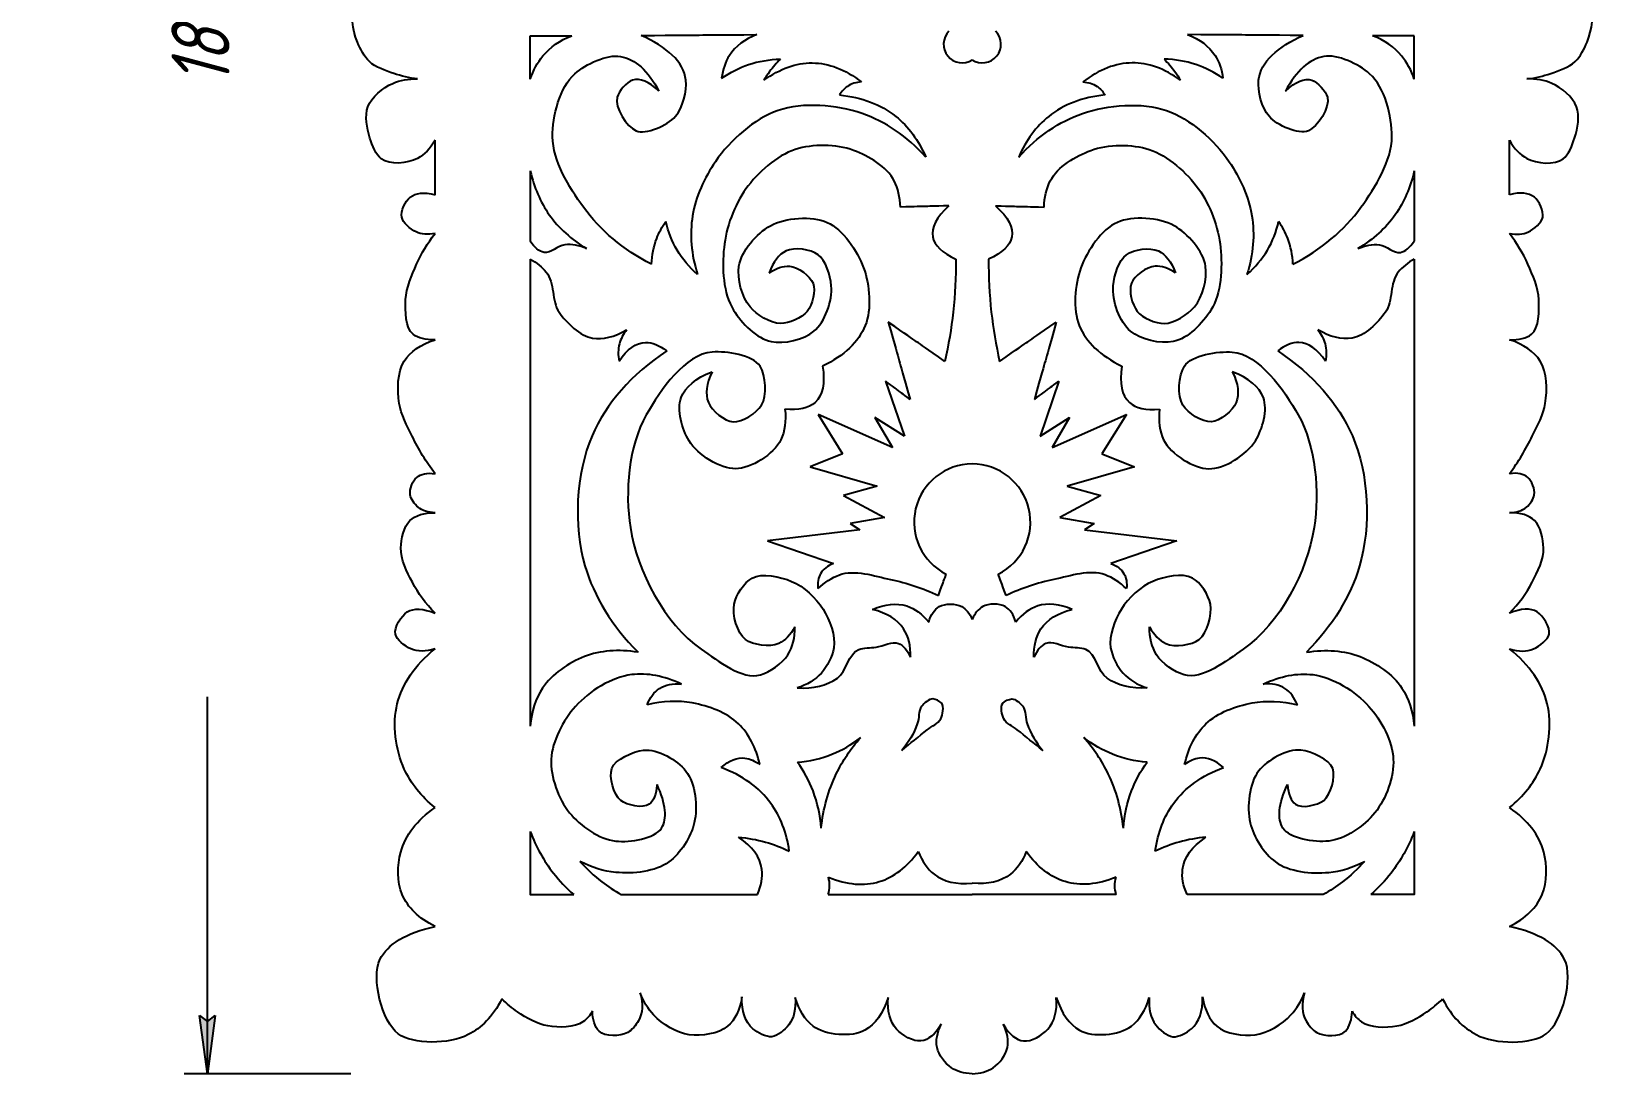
# Model space of a CAD drawing. Header units: millimetres. Extents: x -69 to 344, y -299 to 145.
# Drawn here: x -68.8 to 65.6, y -74.9 to 14.8 of the extents above; entities that cross this region are included whole.
import ezdxf

# ---------------------------------------------------------------- set-up
doc = ezdxf.new("R2010")
doc.units = ezdxf.units.MM
doc.linetypes.add('K5LT32768', pattern=[0])
doc.linetypes.add('K5LT_THIN', pattern=[0])
doc.styles.add('KDIMTEXTSTYLE', font='GOST_AU.SHX', dxfattribs={"width": 0.96, "oblique": 15, "height": 5})
doc.dimstyles.new('KDIMSTYLE (1.00)', dxfattribs={"dimtxt": 5, "dimasz": 1, "dimexe": 2, "dimexo": 0, "dimgap": 1, "dimtad": 1, "dimtxsty": 'KDIMTEXTSTYLE', "dimsah": 1, "dimcen": 0, "dimdle": 1, "dimadec": 0, "dimazin": 0, "dimtfac": 0.667, "dimtmove": 0, "dimatfit": 3, "dimfxl": 1, "dimtvp": 1, "dimtolj": 1, "dimtzin": 0, "dimarcsym": 0})

# ---------------------------------------------------------------- blocks, each defined once
blk = doc.blocks.new('KDIMARROW_01')
blk.add_hatch(color=0).paths.add_polyline_path([(0, 0), (-5, 0.66), (-4.5, 0), (-5, -0.66)])
at = {"color": 0, "linetype": 'K5LT_THIN'}
for p, q in [((-4.5, 0), (-5, 0.66)), ((-5, 0.66), (0, 0)), ((0, 0), (-5, -0.66)), ((-5, -0.66), (-4.5, 0)), ((0, 0), (-1, 0))]:
    blk.add_line(p, q, dxfattribs=at)

msp = doc.modelspace()

# ---------------------------------------------------------------- linework, layer by layer
at = {"color": 30, "linetype": 'K5LT32768', "true_color": 0xff8000}
for p, q in [((-25.848, 14.389), (-22.279, 14.389)), ((-25.848, 10.65), (-25.848, 14.389)), ((50.152, 14.389), (46.583, 14.389)), ((50.152, 10.65), (50.152, 14.389)), ((4.694, -15.304), (6.317, -20.033)), ((19.609, -15.304), (17.987, -20.033)), ((5.288, -21.024), (-1.106, -18.176)), ((-1.106, -18.176), (0.999, -21.577)), ((6.317, -20.033), (3.781, -18.431)), ((3.781, -18.431), (5.288, -21.024)), ((17.987, -20.033), (20.523, -18.431)), ((19.015, -21.024), (25.409, -18.176)), ((20.523, -18.431), (19.015, -21.024)), ((25.409, -18.176), (23.305, -21.577)), ((0.999, -21.577), (-1.791, -22.681)), ((-1.791, -22.681), (3.977, -24.333)), ((26.094, -22.681), (20.326, -24.333)), ((23.305, -21.577), (26.094, -22.681)), ((3.977, -24.333), (1.092, -25.154)), ((1.092, -25.154), (4.616, -27.046)), ((23.211, -25.154), (19.687, -27.046)), ((20.326, -24.333), (23.211, -25.154)), ((2.491, -28.108), (-5.453, -29.049)), ((4.616, -27.046), (1.66, -27.553)), ((1.66, -27.553), (2.491, -28.108)), ((19.687, -27.046), (22.644, -27.553)), ((22.644, -27.553), (21.812, -28.108)), ((21.812, -28.108), (29.757, -29.049)), ((-5.453, -29.049), (0.221, -30.998)), ((29.757, -29.049), (24.082, -30.998))]:
    msp.add_line(p, q, dxfattribs=at)
for points in [[(-25.848, 2.766), (-25.848, -3.287)], [(50.152, 2.766), (50.152, -3.287)], [(-25.848, -4.811), (-25.848, -44.988)], [(50.152, -4.811), (50.152, -44.988)], [(-25.848, -54.057), (-25.848, -59.465), (-22.118, -59.465)], [(50.152, -54.057), (50.152, -59.465), (46.421, -59.465)], [(-18.03, -59.465), (-6.321, -59.465)], [(-0.235, -59.465), (12.152, -59.465)], [(24.538, -59.465), (12.152, -59.465)], [(42.333, -59.465), (30.625, -59.465)]]:
    msp.add_lwpolyline(points, dxfattribs=at)
for centre, radius, start, end in [((11.274, 13.657), 1.588, 135, 303.5549), ((13.029, 13.657), 1.588, 236.4451, 45), ((12.152, -27.438), 5, 90, 243.44845), ((12.152, -27.438), 5, 296.55155, 90)]:
    msp.add_arc(centre, radius, start, end, dxfattribs=at)
for points, knots in [([(-35.542, 10.678), (-36.251, 10.762), (-36.935, 10.919), (-37.593, 11.148), (-38.322, 11.401), (-39.147, 11.657), (-39.687, 12.173), (-40.14, 12.606), (-40.468, 13.252), (-40.712, 13.84), (-41.176, 14.955), (-41.29, 16.186), (-41.054, 17.535)], [0, 0, 0, 0, 1, 1, 1, 2, 2, 2, 3, 3, 3, 4, 4, 4, 4]), ([(59.845, 10.678), (60.554, 10.762), (61.238, 10.919), (61.896, 11.148), (62.626, 11.401), (63.45, 11.657), (63.99, 12.173), (64.443, 12.606), (64.771, 13.252), (65.016, 13.84), (65.479, 14.955), (65.593, 16.186), (65.358, 17.535)], [0, 0, 0, 0, 1, 1, 1, 2, 2, 2, 3, 3, 3, 4, 4, 4, 4]), ([(-25.848, 10.65), (-25.601, 11.423), (-25.241, 12.094), (-24.767, 12.662), (-24.138, 13.417), (-23.309, 13.993), (-22.279, 14.389)], [0, 0, 0, 0, 1, 1, 1, 2, 2, 2, 2]), ([(-14.788, 9.635), (-15.658, 10.46), (-16.413, 10.775), (-17.054, 10.58), (-17.572, 10.422), (-18.228, 9.627), (-18.383, 9.103), (-18.64, 8.231), (-17.536, 6.544), (-16.758, 6.223), (-15.909, 5.873), (-14.075, 6.657), (-13.366, 7.462), (-12.729, 8.185), (-12.376, 9.643), (-12.476, 10.58), (-12.643, 12.148), (-14.14, 13.456), (-16.315, 14.42)], [0, 0, 0, 0, 1, 1, 1, 2, 2, 2, 3, 3, 3, 4, 4, 4, 5, 5, 5, 6, 6, 6, 6]), ([(-6.362, 14.49), (-7.423, 14.091), (-8.211, 13.493), (-8.725, 12.697), (-9.084, 12.141), (-9.31, 11.488), (-9.402, 10.739)], [0, 0, 0, 0, 1, 1, 1, 2, 2, 2, 2]), ([(30.665, 14.49), (31.727, 14.091), (32.514, 13.493), (33.028, 12.697), (33.388, 12.141), (33.613, 11.488), (33.705, 10.739)], [0, 0, 0, 0, 1, 1, 1, 2, 2, 2, 2]), ([(39.092, 9.635), (39.962, 10.46), (40.717, 10.775), (41.357, 10.58), (41.876, 10.422), (42.532, 9.627), (42.686, 9.103), (42.944, 8.231), (41.839, 6.544), (41.062, 6.223), (40.213, 5.873), (38.379, 6.657), (37.67, 7.462), (37.033, 8.185), (36.679, 9.643), (36.779, 10.58), (36.946, 12.148), (38.443, 13.456), (40.619, 14.42)], [0, 0, 0, 0, 1, 1, 1, 2, 2, 2, 3, 3, 3, 4, 4, 4, 5, 5, 5, 6, 6, 6, 6]), ([(50.152, 10.65), (49.905, 11.423), (49.545, 12.094), (49.071, 12.662), (48.441, 13.417), (47.612, 13.993), (46.583, 14.389)], [0, 0, 0, 0, 1, 1, 1, 2, 2, 2, 2]), ([(-15.426, -5.251), (-17.873, -3.994), (-19.822, -2.364), (-21.274, -0.36), (-22.535, 1.379), (-23.914, 3.648), (-23.933, 5.701), (-23.949, 7.484), (-23.324, 9.968), (-22.019, 11.123), (-21.064, 11.969), (-19.264, 12.814), (-18.085, 12.612), (-16.839, 12.398), (-15.74, 11.406), (-14.788, 9.635)], [0, 0, 0, 0, 1, 1, 1, 2, 2, 2, 3, 3, 3, 4, 4, 4, 5, 5, 5, 5]), ([(-9.402, 10.739), (-8.669, 11.25), (-7.898, 11.642), (-7.087, 11.914), (-6.218, 12.205), (-5.304, 12.36), (-4.345, 12.377)], [0, 0, 0, 0, 1, 1, 1, 2, 2, 2, 2]), ([(-4.345, 12.377), (-4.682, 12.043), (-4.991, 11.687), (-5.271, 11.308), (-5.449, 11.068), (-5.615, 10.819), (-5.769, 10.561)], [0, 0, 0, 0, 1, 1, 1, 2, 2, 2, 2]), ([(33.705, 10.739), (32.973, 11.25), (32.201, 11.642), (31.39, 11.914), (30.522, 12.205), (29.608, 12.36), (28.648, 12.377)], [0, 0, 0, 0, 1, 1, 1, 2, 2, 2, 2]), ([(28.648, 12.377), (28.986, 12.043), (29.295, 11.687), (29.574, 11.308), (29.752, 11.068), (29.918, 10.819), (30.073, 10.561)], [0, 0, 0, 0, 1, 1, 1, 2, 2, 2, 2]), ([(39.73, -5.251), (42.176, -3.994), (44.126, -2.364), (45.578, -0.36), (46.839, 1.379), (48.217, 3.648), (48.236, 5.701), (48.253, 7.484), (47.627, 9.968), (46.322, 11.123), (45.368, 11.969), (43.568, 12.814), (42.388, 12.612), (41.142, 12.398), (40.044, 11.406), (39.092, 9.635)], [0, 0, 0, 0, 1, 1, 1, 2, 2, 2, 3, 3, 3, 4, 4, 4, 5, 5, 5, 5]), ([(-5.769, 10.561), (-4.374, 11.568), (-2.986, 12.066), (-1.603, 12.056), (-0.184, 12.046), (1.229, 11.5), (2.635, 10.418)], [0, 0, 0, 0, 1, 1, 1, 2, 2, 2, 2]), ([(30.073, 10.561), (28.678, 11.568), (27.289, 12.066), (25.906, 12.056), (24.487, 12.046), (23.075, 11.5), (21.669, 10.418)], [0, 0, 0, 0, 1, 1, 1, 2, 2, 2, 2]), ([(-34.044, 5.422), (-34.45, 4.682), (-34.949, 4.155), (-35.542, 3.841), (-36.39, 3.39), (-37.948, 3.253), (-38.661, 3.798), (-39.129, 4.156), (-39.439, 4.959), (-39.644, 5.593), (-39.914, 6.428), (-40.099, 7.522), (-39.815, 8.285), (-39.506, 9.114), (-38.534, 9.909), (-37.678, 10.293), (-37.045, 10.578), (-36.333, 10.706), (-35.542, 10.678)], [0, 0, 0, 0, 1, 1, 1, 2, 2, 2, 3, 3, 3, 4, 4, 4, 5, 5, 5, 6, 6, 6, 6]), ([(2.635, 10.418), (2.163, 10.395), (1.758, 10.269), (1.418, 10.038), (1.149, 9.856), (0.922, 9.609), (0.735, 9.297)], [0, 0, 0, 0, 1, 1, 1, 2, 2, 2, 2]), ([(21.669, 10.418), (22.14, 10.395), (22.546, 10.269), (22.886, 10.038), (23.154, 9.856), (23.382, 9.609), (23.568, 9.297)], [0, 0, 0, 0, 1, 1, 1, 2, 2, 2, 2]), ([(58.348, 5.422), (58.754, 4.682), (59.253, 4.155), (59.845, 3.841), (60.694, 3.39), (62.251, 3.253), (62.965, 3.798), (63.433, 4.156), (63.742, 4.959), (63.947, 5.593), (64.218, 6.428), (64.403, 7.522), (64.118, 8.285), (63.809, 9.114), (62.837, 9.909), (61.982, 10.293), (61.348, 10.578), (60.636, 10.706), (59.845, 10.678)], [0, 0, 0, 0, 1, 1, 1, 2, 2, 2, 3, 3, 3, 4, 4, 4, 5, 5, 5, 6, 6, 6, 6]), ([(8.154, 3.955), (6.512, 5.767), (4.684, 7.018), (2.673, 7.707), (0.484, 8.457), (-2.418, 8.698), (-4.549, 7.964), (-6.6, 7.256), (-8.656, 5.416), (-9.933, 3.562), (-10.862, 2.214), (-11.642, 0.52), (-11.899, -1.096), (-12.156, -2.713), (-12.013, -4.394), (-11.472, -6.138)], [0, 0, 0, 0, 1, 1, 1, 2, 2, 2, 3, 3, 3, 4, 4, 4, 5, 5, 5, 5]), ([(0.735, 9.297), (2.668, 9.104), (4.28, 8.491), (5.572, 7.457), (6.659, 6.587), (7.52, 5.42), (8.154, 3.955)], [0, 0, 0, 0, 1, 1, 1, 2, 2, 2, 2]), ([(23.568, 9.297), (21.636, 9.104), (20.024, 8.491), (18.731, 7.457), (17.645, 6.587), (16.784, 5.42), (16.149, 3.955)], [0, 0, 0, 0, 1, 1, 1, 2, 2, 2, 2]), ([(16.149, 3.955), (17.792, 5.767), (19.619, 7.018), (21.631, 7.707), (23.82, 8.457), (26.722, 8.698), (28.853, 7.964), (30.903, 7.256), (32.959, 5.416), (34.237, 3.562), (35.165, 2.214), (35.946, 0.52), (36.202, -1.096), (36.459, -2.713), (36.317, -4.394), (35.775, -6.138)], [0, 0, 0, 0, 1, 1, 1, 2, 2, 2, 3, 3, 3, 4, 4, 4, 5, 5, 5, 5]), ([(5.976, -0.342), (5.948, 0.504), (5.77, 1.252), (5.442, 1.901), (4.819, 3.133), (3.252, 4.057), (1.952, 4.536), (0.459, 5.087), (-1.571, 5.097), (-3.069, 4.608), (-4.686, 4.079), (-6.285, 2.636), (-7.306, 1.225), (-8.323, -0.18), (-9.013, -2.1), (-9.194, -3.832), (-9.376, -5.577), (-9.277, -7.771), (-8.375, -9.209), (-7.674, -10.325), (-6.366, -11.665), (-5.134, -11.915), (-4.033, -12.139), (-2.322, -11.738), (-1.466, -11.025), (-0.515, -10.233), (0.149, -8.402), (0.029, -7.108), (-0.054, -6.212), (-0.432, -4.929), (-1.11, -4.437), (-1.755, -3.97), (-3.127, -3.776), (-3.852, -4.117), (-4.48, -4.411), (-4.966, -5.04), (-5.312, -6.004)], [0, 0, 0, 0, 1, 1, 1, 2, 2, 2, 3, 3, 3, 4, 4, 4, 5, 5, 5, 6, 6, 6, 7, 7, 7, 8, 8, 8, 9, 9, 9, 10, 10, 10, 11, 11, 11, 12, 12, 12, 12]), ([(18.328, -0.342), (18.355, 0.504), (18.533, 1.252), (18.862, 1.901), (19.484, 3.133), (21.051, 4.057), (22.351, 4.536), (23.844, 5.087), (25.874, 5.097), (27.372, 4.608), (28.99, 4.079), (30.589, 2.636), (31.61, 1.225), (32.627, -0.18), (33.316, -2.1), (33.497, -3.832), (33.679, -5.577), (33.581, -7.771), (32.678, -9.209), (31.977, -10.325), (30.67, -11.665), (29.438, -11.915), (28.336, -12.139), (26.626, -11.738), (25.77, -11.025), (24.819, -10.233), (24.154, -8.402), (24.274, -7.108), (24.357, -6.212), (24.736, -4.929), (25.414, -4.437), (26.058, -3.97), (27.43, -3.776), (28.156, -4.117), (28.783, -4.411), (29.27, -5.04), (29.616, -6.004)], [0, 0, 0, 0, 1, 1, 1, 2, 2, 2, 3, 3, 3, 4, 4, 4, 5, 5, 5, 6, 6, 6, 7, 7, 7, 8, 8, 8, 9, 9, 9, 10, 10, 10, 11, 11, 11, 12, 12, 12, 12]), ([(-25.848, 2.766), (-25.532, 1.347), (-24.988, 0.09), (-24.215, -1.002), (-23.4, -2.153), (-22.332, -3.123), (-21.01, -3.91)], [0, 0, 0, 0, 1, 1, 1, 2, 2, 2, 2]), ([(50.152, 2.766), (49.836, 1.347), (49.291, 0.09), (48.518, -1.002), (47.704, -2.153), (46.635, -3.123), (45.313, -3.91)], [0, 0, 0, 0, 1, 1, 1, 2, 2, 2, 2]), ([(-34.044, -2.612), (-34.665, -2.735), (-35.206, -2.693), (-35.67, -2.484), (-36.177, -2.255), (-36.812, -1.688), (-36.909, -1.202), (-37.01, -0.696), (-36.598, 0.173), (-36.183, 0.508), (-35.702, 0.894), (-34.989, 0.965), (-34.044, 0.721)], [0, 0, 0, 0, 1, 1, 1, 2, 2, 2, 3, 3, 3, 4, 4, 4, 4]), ([(58.348, -2.612), (58.968, -2.735), (59.51, -2.693), (59.973, -2.484), (60.48, -2.255), (61.116, -1.688), (61.213, -1.202), (61.314, -0.696), (60.902, 0.173), (60.486, 0.508), (60.005, 0.894), (59.293, 0.965), (58.348, 0.721)], [0, 0, 0, 0, 1, 1, 1, 2, 2, 2, 3, 3, 3, 4, 4, 4, 4]), ([(-5.312, -6.004), (-4.695, -5.582), (-4.113, -5.393), (-3.567, -5.434), (-2.824, -5.491), (-1.79, -6.242), (-1.538, -6.894), (-1.289, -7.539), (-1.58, -8.741), (-2.036, -9.316), (-2.503, -9.905), (-3.593, -10.35), (-4.351, -10.348), (-5.237, -10.347), (-6.356, -9.614), (-6.95, -8.924), (-7.676, -8.082), (-8.069, -6.503), (-7.912, -5.434), (-7.72, -4.13), (-6.377, -2.596), (-5.205, -1.945), (-3.909, -1.223), (-1.653, -1.08), (-0.327, -1.66), (1.034, -2.255), (2.264, -4.087), (2.807, -5.577), (3.343, -7.047), (3.516, -9.13), (2.949, -10.526), (2.369, -11.954), (1.147, -13.118), (-0.719, -14.016)], [0, 0, 0, 0, 1, 1, 1, 2, 2, 2, 3, 3, 3, 4, 4, 4, 5, 5, 5, 6, 6, 6, 7, 7, 7, 8, 8, 8, 9, 9, 9, 10, 10, 10, 11, 11, 11, 11]), ([(10.142, -0.235), (9.062, -1.226), (8.599, -2.117), (8.754, -2.906), (8.896, -3.632), (9.56, -4.273), (10.748, -4.829)], [0, 0, 0, 0, 1, 1, 1, 2, 2, 2, 2]), ([(14.161, -0.235), (15.241, -1.226), (15.704, -2.117), (15.55, -2.906), (15.408, -3.632), (14.743, -4.273), (13.556, -4.829)], [0, 0, 0, 0, 1, 1, 1, 2, 2, 2, 2]), ([(29.616, -6.004), (28.998, -5.582), (28.417, -5.393), (27.871, -5.434), (27.128, -5.491), (26.093, -6.242), (25.841, -6.894), (25.592, -7.539), (25.884, -8.741), (26.34, -9.316), (26.807, -9.905), (27.897, -10.35), (28.654, -10.348), (29.54, -10.347), (30.659, -9.614), (31.254, -8.924), (31.98, -8.082), (32.372, -6.503), (32.215, -5.434), (32.024, -4.13), (30.68, -2.596), (29.509, -1.945), (28.213, -1.223), (25.956, -1.08), (24.63, -1.66), (23.269, -2.255), (22.04, -4.087), (21.497, -5.577), (20.961, -7.047), (20.787, -9.13), (21.354, -10.526), (21.934, -11.954), (23.157, -13.118), (25.022, -14.016)], [0, 0, 0, 0, 1, 1, 1, 2, 2, 2, 3, 3, 3, 4, 4, 4, 5, 5, 5, 6, 6, 6, 7, 7, 7, 8, 8, 8, 9, 9, 9, 10, 10, 10, 11, 11, 11, 11]), ([(-34.044, -11.754), (-34.862, -11.783), (-35.49, -11.627), (-35.926, -11.286), (-36.615, -10.749), (-36.606, -9.281), (-36.567, -8.295), (-36.527, -7.272), (-36.057, -6.221), (-35.627, -5.261), (-35.209, -4.329), (-34.682, -3.446), (-34.044, -2.612)], [0, 0, 0, 0, 1, 1, 1, 2, 2, 2, 3, 3, 3, 4, 4, 4, 4]), ([(-15.426, -5.251), (-15.395, -4.471), (-15.244, -3.734), (-14.976, -3.04), (-14.778, -2.53), (-14.517, -2.043), (-14.192, -1.58)], [0, 0, 0, 0, 1, 1, 1, 2, 2, 2, 2]), ([(-11.472, -6.138), (-12.187, -5.514), (-12.774, -4.814), (-13.231, -4.037), (-13.671, -3.289), (-13.991, -2.47), (-14.192, -1.58)], [0, 0, 0, 0, 1, 1, 1, 2, 2, 2, 2]), ([(35.775, -6.138), (36.491, -5.514), (37.077, -4.814), (37.534, -4.037), (37.974, -3.289), (38.295, -2.47), (38.496, -1.58)], [0, 0, 0, 0, 1, 1, 1, 2, 2, 2, 2]), ([(39.73, -5.251), (39.698, -4.471), (39.548, -3.734), (39.279, -3.04), (39.082, -2.53), (38.821, -2.043), (38.496, -1.58)], [0, 0, 0, 0, 1, 1, 1, 2, 2, 2, 2]), ([(58.348, -11.754), (59.166, -11.783), (59.793, -11.627), (60.23, -11.286), (60.918, -10.749), (60.91, -9.281), (60.871, -8.295), (60.83, -7.272), (60.36, -6.221), (59.931, -5.261), (59.513, -4.329), (58.985, -3.446), (58.348, -2.612)], [0, 0, 0, 0, 1, 1, 1, 2, 2, 2, 3, 3, 3, 4, 4, 4, 4]), ([(-21.01, -3.91), (-21.648, -3.638), (-22.271, -3.529), (-22.879, -3.584), (-23.487, -3.638), (-24.122, -4.359), (-24.66, -4.237), (-25.092, -4.139), (-25.488, -3.822), (-25.848, -3.287)], [0, 0, 0, 0, 1, 1, 1, 2, 2, 2, 3, 3, 3, 3]), ([(45.313, -3.91), (45.951, -3.638), (46.574, -3.529), (47.183, -3.584), (47.791, -3.638), (48.425, -4.359), (48.963, -4.237), (49.395, -4.139), (49.791, -3.822), (50.152, -3.287)], [0, 0, 0, 0, 1, 1, 1, 2, 2, 2, 3, 3, 3, 3]), ([(-25.848, -4.811), (-25.3, -5.125), (-24.844, -5.501), (-24.478, -5.939), (-23.734, -6.83), (-24.039, -8.439), (-23.38, -9.381), (-22.717, -10.331), (-21.581, -11.426), (-20.502, -11.607), (-19.605, -11.757), (-18.626, -11.52), (-17.564, -10.895)], [0, 0, 0, 0, 1, 1, 1, 2, 2, 2, 3, 3, 3, 4, 4, 4, 4]), ([(10.748, -4.829), (10.757, -6.352), (10.678, -7.865), (10.51, -9.369), (10.352, -10.792), (10.115, -12.207), (9.798, -13.613)], [0, 0, 0, 0, 1, 1, 1, 2, 2, 2, 2]), ([(13.556, -4.829), (13.547, -6.352), (13.626, -7.865), (13.793, -9.369), (13.952, -10.792), (14.189, -12.207), (14.505, -13.613)], [0, 0, 0, 0, 1, 1, 1, 2, 2, 2, 2]), ([(50.152, -4.811), (49.604, -5.125), (49.147, -5.501), (48.782, -5.939), (48.038, -6.83), (48.342, -8.439), (47.684, -9.381), (47.021, -10.331), (45.885, -11.426), (44.806, -11.607), (43.909, -11.757), (42.93, -11.52), (41.868, -10.895)], [0, 0, 0, 0, 1, 1, 1, 2, 2, 2, 3, 3, 3, 4, 4, 4, 4]), ([(-34.044, -23.27), (-34.806, -22.248), (-35.461, -21.172), (-36.008, -20.044), (-36.448, -19.138), (-36.97, -18.192), (-37.119, -17.223), (-37.299, -16.054), (-37.291, -14.528), (-36.692, -13.591), (-36.164, -12.766), (-35.282, -12.153), (-34.044, -11.754)], [0, 0, 0, 0, 1, 1, 1, 2, 2, 2, 3, 3, 3, 4, 4, 4, 4]), ([(-17.564, -10.895), (-17.867, -11.276), (-18.075, -11.682), (-18.187, -12.111), (-18.309, -12.578), (-18.319, -13.072), (-18.217, -13.595)], [0, 0, 0, 0, 1, 1, 1, 2, 2, 2, 2]), ([(-18.217, -13.595), (-17.517, -12.545), (-16.755, -12.011), (-15.932, -11.993), (-15.358, -11.98), (-14.755, -12.217), (-14.122, -12.705)], [0, 0, 0, 0, 1, 1, 1, 2, 2, 2, 2]), ([(42.521, -13.595), (41.82, -12.545), (41.059, -12.011), (40.236, -11.993), (39.662, -11.98), (39.059, -12.217), (38.425, -12.705)], [0, 0, 0, 0, 1, 1, 1, 2, 2, 2, 2]), ([(41.868, -10.895), (42.171, -11.276), (42.378, -11.682), (42.491, -12.111), (42.613, -12.578), (42.623, -13.072), (42.521, -13.595)], [0, 0, 0, 0, 1, 1, 1, 2, 2, 2, 2]), ([(58.348, -23.27), (59.11, -22.248), (59.764, -21.172), (60.312, -20.044), (60.751, -19.138), (61.274, -18.192), (61.423, -17.223), (61.603, -16.054), (61.595, -14.528), (60.996, -13.591), (60.468, -12.766), (59.585, -12.153), (58.348, -11.754)], [0, 0, 0, 0, 1, 1, 1, 2, 2, 2, 3, 3, 3, 4, 4, 4, 4]), ([(-14.122, -12.705), (-17.171, -14.77), (-19.309, -17.208), (-20.535, -20.017), (-21.948, -23.251), (-22.158, -27.776), (-21.151, -31.196), (-20.366, -33.86), (-18.845, -36.339), (-16.587, -38.631)], [0, 0, 0, 0, 1, 1, 1, 2, 2, 2, 3, 3, 3, 3]), ([(-10.212, -14.507), (-10.722, -15.554), (-10.831, -16.434), (-10.539, -17.148), (-10.242, -17.875), (-9.147, -18.751), (-8.402, -18.81), (-7.626, -18.872), (-6.394, -18.073), (-5.969, -17.386), (-5.462, -16.568), (-5.595, -14.799), (-6.088, -14.033), (-6.719, -13.05), (-8.957, -12.727), (-10.212, -12.816), (-12.498, -12.978), (-14.669, -16.068), (-15.88, -18.217), (-17.395, -20.903), (-17.729, -24.863), (-17.246, -27.909), (-16.649, -31.678), (-14.323, -36.172), (-11.144, -38.37), (-9.691, -39.374), (-7.627, -41.031), (-6.068, -40.575), (-5.239, -40.332), (-4.184, -39.619), (-3.694, -38.837), (-3.284, -38.182), (-3.084, -37.385), (-3.096, -36.446)], [0, 0, 0, 0, 1, 1, 1, 2, 2, 2, 3, 3, 3, 4, 4, 4, 5, 5, 5, 6, 6, 6, 7, 7, 7, 8, 8, 8, 9, 9, 9, 10, 10, 10, 11, 11, 11, 11]), ([(34.516, -14.507), (35.026, -15.554), (35.135, -16.434), (34.842, -17.148), (34.545, -17.875), (33.45, -18.751), (32.706, -18.81), (31.93, -18.872), (30.698, -18.073), (30.272, -17.386), (29.766, -16.568), (29.899, -14.799), (30.391, -14.033), (31.022, -13.05), (33.26, -12.727), (34.516, -12.816), (36.801, -12.978), (38.972, -16.068), (40.184, -18.217), (41.699, -20.903), (42.033, -24.863), (41.55, -27.909), (40.952, -31.678), (38.627, -36.172), (35.448, -38.37), (33.995, -39.374), (31.93, -41.031), (30.371, -40.575), (29.542, -40.332), (28.488, -39.619), (27.997, -38.837), (27.587, -38.182), (27.388, -37.385), (27.4, -36.446)], [0, 0, 0, 0, 1, 1, 1, 2, 2, 2, 3, 3, 3, 4, 4, 4, 5, 5, 5, 6, 6, 6, 7, 7, 7, 8, 8, 8, 9, 9, 9, 10, 10, 10, 11, 11, 11, 11]), ([(38.425, -12.705), (41.474, -14.77), (43.612, -17.208), (44.839, -20.017), (46.251, -23.251), (46.462, -27.776), (45.454, -31.196), (44.669, -33.86), (43.148, -36.339), (40.891, -38.631)], [0, 0, 0, 0, 1, 1, 1, 2, 2, 2, 3, 3, 3, 3]), ([(-3.951, -17.712), (-3.84, -18.739), (-3.958, -19.62), (-4.307, -20.353), (-4.912, -21.625), (-6.887, -22.822), (-8.194, -22.846), (-9.518, -22.87), (-11.448, -21.648), (-12.201, -20.442), (-12.808, -19.469), (-13.277, -17.745), (-12.883, -16.733), (-12.52, -15.8), (-11.63, -15.058), (-10.212, -14.507)], [0, 0, 0, 0, 1, 1, 1, 2, 2, 2, 3, 3, 3, 4, 4, 4, 5, 5, 5, 5]), ([(-0.719, -14.016), (-0.484, -15.507), (-0.701, -16.551), (-1.369, -17.148), (-1.922, -17.641), (-2.782, -17.829), (-3.951, -17.712)], [0, 0, 0, 0, 1, 1, 1, 2, 2, 2, 2]), ([(25.022, -14.016), (24.787, -15.507), (25.004, -16.551), (25.673, -17.148), (26.225, -17.641), (27.086, -17.829), (28.255, -17.712)], [0, 0, 0, 0, 1, 1, 1, 2, 2, 2, 2]), ([(28.255, -17.712), (28.143, -18.739), (28.262, -19.62), (28.611, -20.353), (29.215, -21.625), (31.19, -22.822), (32.498, -22.846), (33.821, -22.87), (35.752, -21.648), (36.504, -20.442), (37.112, -19.469), (37.58, -17.745), (37.187, -16.733), (36.824, -15.8), (35.934, -15.058), (34.516, -14.507)], [0, 0, 0, 0, 1, 1, 1, 2, 2, 2, 3, 3, 3, 4, 4, 4, 5, 5, 5, 5]), ([(-34.044, -26.626), (-34.647, -26.619), (-35.133, -26.462), (-35.503, -26.154), (-35.808, -25.901), (-36.12, -25.459), (-36.179, -25.086), (-36.255, -24.614), (-35.966, -23.893), (-35.61, -23.59), (-35.254, -23.288), (-34.732, -23.181), (-34.044, -23.27)], [0, 0, 0, 0, 1, 1, 1, 2, 2, 2, 3, 3, 3, 4, 4, 4, 4]), ([(58.348, -26.626), (58.951, -26.619), (59.437, -26.462), (59.806, -26.154), (60.111, -25.901), (60.423, -25.459), (60.483, -25.086), (60.559, -24.614), (60.27, -23.893), (59.913, -23.59), (59.557, -23.288), (59.036, -23.181), (58.348, -23.27)], [0, 0, 0, 0, 1, 1, 1, 2, 2, 2, 3, 3, 3, 4, 4, 4, 4]), ([(-34.044, -35.266), (-34.848, -34.46), (-35.496, -33.574), (-35.99, -32.608), (-36.456, -31.697), (-37.007, -30.644), (-36.973, -29.66), (-36.945, -28.877), (-36.736, -27.814), (-36.204, -27.309), (-35.716, -26.848), (-34.996, -26.62), (-34.044, -26.626)], [0, 0, 0, 0, 1, 1, 1, 2, 2, 2, 3, 3, 3, 4, 4, 4, 4]), ([(58.348, -35.266), (59.151, -34.46), (59.8, -33.574), (60.293, -32.608), (60.759, -31.697), (61.311, -30.644), (61.276, -29.66), (61.249, -28.877), (61.04, -27.814), (60.507, -27.309), (60.019, -26.848), (59.299, -26.62), (58.348, -26.626)], [0, 0, 0, 0, 1, 1, 1, 2, 2, 2, 3, 3, 3, 4, 4, 4, 4]), ([(-3.096, -36.446), (-3.482, -37.147), (-3.947, -37.621), (-4.491, -37.869), (-5.279, -38.227), (-6.715, -38.015), (-7.355, -37.518), (-8.06, -36.971), (-8.498, -35.425), (-8.324, -34.489), (-8.174, -33.686), (-7.467, -32.625), (-6.778, -32.243), (-5.916, -31.765), (-4.374, -32.115), (-3.378, -32.531), (-2.325, -32.971), (-1.283, -33.941), (-0.678, -34.922), (-0.097, -35.865), (0.424, -37.193), (0.249, -38.26), (0.127, -39.004), (-0.302, -39.852), (-0.822, -40.424), (-1.349, -41.003), (-2.043, -41.429), (-2.904, -41.702)], [0, 0, 0, 0, 1, 1, 1, 2, 2, 2, 3, 3, 3, 4, 4, 4, 5, 5, 5, 6, 6, 6, 7, 7, 7, 8, 8, 8, 9, 9, 9, 9]), ([(0.221, -30.998), (-0.3, -31.199), (-0.671, -31.49), (-0.89, -31.871), (-1.094, -32.223), (-1.168, -32.652), (-1.114, -33.159)], [0, 0, 0, 0, 1, 1, 1, 2, 2, 2, 2]), ([(-1.114, -33.159), (-0.539, -32.612), (0.074, -32.217), (0.724, -31.974), (2.041, -31.481), (3.702, -32.066), (5.137, -32.369), (6.539, -32.664), (7.907, -33.122), (9.242, -33.742)], [0, 0, 0, 0, 1, 1, 1, 2, 2, 2, 3, 3, 3, 3]), ([(25.417, -33.159), (24.842, -32.612), (24.23, -32.217), (23.58, -31.974), (22.262, -31.481), (20.602, -32.066), (19.166, -32.369), (17.764, -32.664), (16.396, -33.122), (15.062, -33.742)], [0, 0, 0, 0, 1, 1, 1, 2, 2, 2, 3, 3, 3, 3]), ([(27.4, -36.446), (27.785, -37.147), (28.25, -37.621), (28.794, -37.869), (29.582, -38.227), (31.019, -38.015), (31.659, -37.518), (32.364, -36.971), (32.802, -35.425), (32.627, -34.489), (32.477, -33.686), (31.77, -32.625), (31.082, -32.243), (30.22, -31.765), (28.678, -32.115), (27.681, -32.531), (26.628, -32.971), (25.587, -33.941), (24.982, -34.922), (24.4, -35.865), (23.879, -37.193), (24.054, -38.26), (24.176, -39.004), (24.605, -39.852), (25.126, -40.424), (25.653, -41.003), (26.346, -41.429), (27.207, -41.702)], [0, 0, 0, 0, 1, 1, 1, 2, 2, 2, 3, 3, 3, 4, 4, 4, 5, 5, 5, 6, 6, 6, 7, 7, 7, 8, 8, 8, 9, 9, 9, 9]), ([(24.082, -30.998), (24.604, -31.199), (24.974, -31.49), (25.194, -31.871), (25.397, -32.223), (25.472, -32.652), (25.417, -33.159)], [0, 0, 0, 0, 1, 1, 1, 2, 2, 2, 2]), ([(-34.044, -38.333), (-34.838, -38.591), (-35.529, -38.594), (-36.118, -38.343), (-36.644, -38.118), (-37.347, -37.541), (-37.451, -37.061), (-37.572, -36.501), (-36.946, -35.481), (-36.426, -35.164), (-35.85, -34.813), (-35.057, -34.847), (-34.044, -35.266)], [0, 0, 0, 0, 1, 1, 1, 2, 2, 2, 3, 3, 3, 4, 4, 4, 4]), ([(3.567, -34.956), (4.656, -34.468), (5.641, -34.365), (6.521, -34.647), (7.216, -34.87), (7.845, -35.334), (8.41, -36.038)], [0, 0, 0, 0, 1, 1, 1, 2, 2, 2, 2]), ([(8.41, -36.038), (8.605, -35.388), (8.908, -34.941), (9.32, -34.699), (9.809, -34.411), (10.736, -34.415), (11.243, -34.699), (11.619, -34.909), (11.922, -35.275), (12.152, -35.798)], [0, 0, 0, 0, 1, 1, 1, 2, 2, 2, 3, 3, 3, 3]), ([(15.894, -36.038), (15.698, -35.388), (15.395, -34.941), (14.984, -34.699), (14.495, -34.411), (13.568, -34.415), (13.06, -34.699), (12.684, -34.909), (12.381, -35.275), (12.152, -35.798)], [0, 0, 0, 0, 1, 1, 1, 2, 2, 2, 3, 3, 3, 3]), ([(20.737, -34.956), (19.647, -34.468), (18.663, -34.365), (17.783, -34.647), (17.088, -34.87), (16.458, -35.334), (15.894, -36.038)], [0, 0, 0, 0, 1, 1, 1, 2, 2, 2, 2]), ([(58.348, -38.333), (59.141, -38.591), (59.832, -38.594), (60.422, -38.343), (60.947, -38.118), (61.651, -37.541), (61.755, -37.061), (61.876, -36.501), (61.25, -35.481), (60.729, -35.164), (60.154, -34.813), (59.36, -34.847), (58.348, -35.266)], [0, 0, 0, 0, 1, 1, 1, 2, 2, 2, 3, 3, 3, 4, 4, 4, 4]), ([(6.844, -39.064), (6.872, -38.085), (6.672, -37.271), (6.246, -36.622), (5.711, -35.807), (4.818, -35.252), (3.567, -34.956)], [0, 0, 0, 0, 1, 1, 1, 2, 2, 2, 2]), ([(17.46, -39.064), (17.432, -38.085), (17.631, -37.271), (18.058, -36.622), (18.593, -35.807), (19.486, -35.252), (20.737, -34.956)], [0, 0, 0, 0, 1, 1, 1, 2, 2, 2, 2]), ([(-34.044, -51.993), (-35.235, -51.013), (-36.114, -49.906), (-36.682, -48.67), (-37.436, -47.029), (-37.72, -44.779), (-37.298, -43.071), (-36.866, -41.327), (-35.782, -39.748), (-34.044, -38.333)], [0, 0, 0, 0, 1, 1, 1, 2, 2, 2, 3, 3, 3, 3]), ([(-16.587, -38.631), (-18.278, -38.349), (-19.815, -38.474), (-21.198, -39.006), (-22.543, -39.523), (-24.015, -40.512), (-24.794, -41.712), (-25.391, -42.63), (-25.742, -43.722), (-25.848, -44.988)], [0, 0, 0, 0, 1, 1, 1, 2, 2, 2, 3, 3, 3, 3]), ([(-2.904, -41.702), (-1.51, -41.781), (-0.356, -41.499), (0.558, -40.857), (1.348, -40.302), (1.507, -38.739), (2.392, -38.384), (2.822, -38.211), (3.383, -38.27), (3.876, -38.198), (4.524, -38.105), (5.288, -37.643), (5.813, -37.869), (6.235, -38.05), (6.578, -38.449), (6.844, -39.064)], [0, 0, 0, 0, 1, 1, 1, 2, 2, 2, 3, 3, 3, 4, 4, 4, 5, 5, 5, 5]), ([(27.207, -41.702), (25.814, -41.781), (24.66, -41.499), (23.745, -40.857), (22.955, -40.302), (22.796, -38.739), (21.911, -38.384), (21.481, -38.211), (20.921, -38.27), (20.427, -38.198), (19.779, -38.105), (19.015, -37.643), (18.49, -37.869), (18.069, -38.05), (17.725, -38.449), (17.46, -39.064)], [0, 0, 0, 0, 1, 1, 1, 2, 2, 2, 3, 3, 3, 4, 4, 4, 5, 5, 5, 5]), ([(40.891, -38.631), (42.582, -38.349), (44.119, -38.474), (45.501, -39.006), (46.846, -39.523), (48.318, -40.512), (49.098, -41.712), (49.694, -42.63), (50.045, -43.722), (50.152, -44.988)], [0, 0, 0, 0, 1, 1, 1, 2, 2, 2, 3, 3, 3, 3]), ([(58.348, -51.993), (59.538, -51.013), (60.418, -49.906), (60.986, -48.67), (61.74, -47.029), (62.024, -44.779), (61.601, -43.071), (61.17, -41.327), (60.086, -39.748), (58.348, -38.333)], [0, 0, 0, 0, 1, 1, 1, 2, 2, 2, 3, 3, 3, 3]), ([(-12.859, -41.366), (-14.355, -40.662), (-15.78, -40.392), (-17.133, -40.554), (-18.859, -40.761), (-20.791, -41.973), (-21.961, -43.289), (-23.014, -44.472), (-23.983, -46.276), (-24.055, -47.818), (-24.126, -49.326), (-23.441, -51.247), (-22.474, -52.433), (-21.551, -53.567), (-19.916, -54.715), (-18.5, -54.869), (-17.259, -55.004), (-15.127, -54.64), (-14.569, -53.758), (-14.053, -52.942), (-14.181, -51.689), (-14.953, -49.998)], [0, 0, 0, 0, 1, 1, 1, 2, 2, 2, 3, 3, 3, 4, 4, 4, 5, 5, 5, 6, 6, 6, 7, 7, 7, 7]), ([(-15.808, -43.161), (-15.558, -42.522), (-15.202, -42.052), (-14.74, -41.751), (-14.238, -41.424), (-13.611, -41.296), (-12.859, -41.366)], [0, 0, 0, 0, 1, 1, 1, 2, 2, 2, 2]), ([(37.163, -41.366), (38.659, -40.662), (40.083, -40.392), (41.436, -40.554), (43.162, -40.761), (45.094, -41.973), (46.265, -43.289), (47.318, -44.472), (48.286, -46.276), (48.359, -47.818), (48.429, -49.326), (47.744, -51.247), (46.778, -52.433), (45.854, -53.567), (44.219, -54.715), (42.804, -54.869), (41.563, -55.004), (39.43, -54.64), (38.872, -53.758), (38.356, -52.942), (38.484, -51.689), (39.257, -49.998)], [0, 0, 0, 0, 1, 1, 1, 2, 2, 2, 3, 3, 3, 4, 4, 4, 5, 5, 5, 6, 6, 6, 7, 7, 7, 7]), ([(40.111, -43.161), (39.862, -42.522), (39.506, -42.052), (39.043, -41.751), (38.542, -41.424), (37.915, -41.296), (37.163, -41.366)], [0, 0, 0, 0, 1, 1, 1, 2, 2, 2, 2]), ([(-6.108, -48.288), (-6.44, -46.823), (-7.052, -45.655), (-7.945, -44.784), (-8.929, -43.825), (-10.527, -43.238), (-11.919, -42.99), (-13.162, -42.768), (-14.458, -42.825), (-15.808, -43.161)], [0, 0, 0, 0, 1, 1, 1, 2, 2, 2, 3, 3, 3, 3]), ([(6.089, -47.074), (6.682, -46.373), (7.128, -45.611), (7.428, -44.79), (7.605, -44.307), (7.504, -43.659), (7.806, -43.279), (8.027, -43.001), (8.421, -42.64), (8.751, -42.644), (9, -42.647), (9.374, -42.833), (9.523, -43.021), (9.757, -43.316), (9.618, -43.993), (9.438, -44.361), (9.239, -44.766), (8.67, -44.979), (8.287, -45.288), (7.553, -45.882), (6.82, -46.477), (6.089, -47.074)], [0, 0, 0, 0, 1, 1, 1, 2, 2, 2, 3, 3, 3, 4, 4, 4, 5, 5, 5, 6, 6, 6, 7, 7, 7, 7]), ([(18.215, -47.074), (17.622, -46.373), (17.175, -45.611), (16.875, -44.79), (16.699, -44.307), (16.799, -43.659), (16.497, -43.279), (16.277, -43.001), (15.882, -42.64), (15.553, -42.644), (15.304, -42.647), (14.93, -42.833), (14.78, -43.021), (14.546, -43.316), (14.685, -43.993), (14.866, -44.361), (15.065, -44.766), (15.633, -44.979), (16.016, -45.288), (16.751, -45.882), (17.483, -46.477), (18.215, -47.074)], [0, 0, 0, 0, 1, 1, 1, 2, 2, 2, 3, 3, 3, 4, 4, 4, 5, 5, 5, 6, 6, 6, 7, 7, 7, 7]), ([(30.411, -48.288), (30.743, -46.823), (31.356, -45.655), (32.249, -44.784), (33.233, -43.825), (34.831, -43.238), (36.223, -42.99), (37.465, -42.768), (38.762, -42.825), (40.111, -43.161)], [0, 0, 0, 0, 1, 1, 1, 2, 2, 2, 3, 3, 3, 3]), ([(-14.953, -49.998), (-15.019, -50.848), (-15.247, -51.418), (-15.637, -51.707), (-16.159, -52.094), (-17.535, -51.792), (-18.073, -51.365), (-18.694, -50.872), (-19.095, -49.335), (-18.842, -48.63), (-18.56, -47.847), (-17.033, -47.141), (-16.107, -47.049), (-14.92, -46.932), (-13.215, -47.898), (-12.475, -48.844), (-11.652, -49.896), (-11.432, -51.923), (-11.748, -53.288), (-12.03, -54.506), (-12.929, -55.94), (-13.928, -56.664), (-15.086, -57.503), (-16.999, -57.708), (-18.5, -57.561), (-19.536, -57.46), (-20.562, -57.147), (-21.577, -56.621)], [0, 0, 0, 0, 1, 1, 1, 2, 2, 2, 3, 3, 3, 4, 4, 4, 5, 5, 5, 6, 6, 6, 7, 7, 7, 8, 8, 8, 9, 9, 9, 9]), ([(-2.881, -48.082), (-1.834, -48.002), (-0.845, -47.775), (0.087, -47.402), (0.962, -47.051), (1.786, -46.57), (2.559, -45.959)], [0, 0, 0, 0, 1, 1, 1, 2, 2, 2, 2]), ([(-0.841, -53.749), (-0.669, -52.076), (-0.237, -50.524), (0.457, -49.092), (0.999, -47.974), (1.7, -46.93), (2.559, -45.959)], [0, 0, 0, 0, 1, 1, 1, 2, 2, 2, 2]), ([(25.144, -53.749), (24.973, -52.076), (24.54, -50.524), (23.846, -49.092), (23.305, -47.974), (22.604, -46.93), (21.744, -45.959)], [0, 0, 0, 0, 1, 1, 1, 2, 2, 2, 2]), ([(27.184, -48.082), (26.137, -48.002), (25.148, -47.775), (24.217, -47.402), (23.341, -47.051), (22.517, -46.57), (21.744, -45.959)], [0, 0, 0, 0, 1, 1, 1, 2, 2, 2, 2]), ([(39.257, -49.998), (39.322, -50.848), (39.55, -51.418), (39.941, -51.707), (40.462, -52.094), (41.838, -51.792), (42.376, -51.365), (42.998, -50.872), (43.399, -49.335), (43.145, -48.63), (42.864, -47.847), (41.336, -47.141), (40.411, -47.049), (39.223, -46.932), (37.519, -47.898), (36.778, -48.844), (35.955, -49.896), (35.736, -51.923), (36.052, -53.288), (36.334, -54.506), (37.233, -55.94), (38.231, -56.664), (39.389, -57.503), (41.302, -57.708), (42.804, -57.561), (43.84, -57.46), (44.866, -57.147), (45.88, -56.621)], [0, 0, 0, 0, 1, 1, 1, 2, 2, 2, 3, 3, 3, 4, 4, 4, 5, 5, 5, 6, 6, 6, 7, 7, 7, 8, 8, 8, 9, 9, 9, 9]), ([(-9.441, -48.545), (-8.752, -47.93), (-8.068, -47.659), (-7.39, -47.733), (-6.96, -47.78), (-6.533, -47.965), (-6.108, -48.288)], [0, 0, 0, 0, 1, 1, 1, 2, 2, 2, 2]), ([(-0.841, -53.749), (-0.921, -52.627), (-1.154, -51.562), (-1.541, -50.555), (-1.874, -49.688), (-2.321, -48.864), (-2.881, -48.082)], [0, 0, 0, 0, 1, 1, 1, 2, 2, 2, 2]), ([(25.144, -53.749), (25.224, -52.627), (25.458, -51.562), (25.845, -50.555), (26.178, -49.688), (26.624, -48.864), (27.184, -48.082)], [0, 0, 0, 0, 1, 1, 1, 2, 2, 2, 2]), ([(33.744, -48.545), (33.055, -47.93), (32.371, -47.659), (31.693, -47.733), (31.264, -47.78), (30.836, -47.965), (30.411, -48.288)], [0, 0, 0, 0, 1, 1, 1, 2, 2, 2, 2]), ([(-3.587, -55.724), (-3.812, -54.124), (-4.339, -52.756), (-5.168, -51.622), (-6.16, -50.262), (-7.584, -49.237), (-9.441, -48.545)], [0, 0, 0, 0, 1, 1, 1, 2, 2, 2, 2]), ([(27.89, -55.724), (28.116, -54.124), (28.643, -52.756), (29.471, -51.622), (30.463, -50.262), (31.888, -49.237), (33.744, -48.545)], [0, 0, 0, 0, 1, 1, 1, 2, 2, 2, 2]), ([(-34.044, -62.211), (-35.45, -61.502), (-36.391, -60.586), (-36.867, -59.465), (-37.309, -58.424), (-37.288, -56.918), (-36.99, -55.808), (-36.597, -54.347), (-35.615, -53.075), (-34.044, -51.993)], [0, 0, 0, 0, 1, 1, 1, 2, 2, 2, 3, 3, 3, 3]), ([(58.348, -62.211), (59.753, -61.502), (60.694, -60.586), (61.17, -59.465), (61.613, -58.424), (61.592, -56.918), (61.293, -55.808), (60.9, -54.347), (59.918, -53.075), (58.348, -51.993)], [0, 0, 0, 0, 1, 1, 1, 2, 2, 2, 3, 3, 3, 3]), ([(-25.848, -54.057), (-25.354, -55.367), (-24.692, -56.554), (-23.863, -57.618), (-23.346, -58.282), (-22.765, -58.897), (-22.118, -59.465)], [0, 0, 0, 0, 1, 1, 1, 2, 2, 2, 2]), ([(-6.321, -59.465), (-5.976, -58.695), (-5.848, -57.975), (-5.937, -57.305), (-6.076, -56.258), (-6.746, -55.332), (-7.945, -54.527)], [0, 0, 0, 0, 1, 1, 1, 2, 2, 2, 2]), ([(-7.945, -54.527), (-7.157, -54.601), (-6.388, -54.744), (-5.638, -54.955), (-4.938, -55.151), (-4.254, -55.408), (-3.587, -55.724)], [0, 0, 0, 0, 1, 1, 1, 2, 2, 2, 2]), ([(32.249, -54.527), (31.461, -54.601), (30.691, -54.744), (29.941, -54.955), (29.241, -55.151), (28.557, -55.408), (27.89, -55.724)], [0, 0, 0, 0, 1, 1, 1, 2, 2, 2, 2]), ([(30.625, -59.465), (30.279, -58.695), (30.151, -57.975), (30.24, -57.305), (30.38, -56.258), (31.049, -55.332), (32.249, -54.527)], [0, 0, 0, 0, 1, 1, 1, 2, 2, 2, 2]), ([(50.152, -54.057), (49.657, -55.367), (48.995, -56.554), (48.166, -57.618), (47.65, -58.282), (47.068, -58.897), (46.421, -59.465)], [0, 0, 0, 0, 1, 1, 1, 2, 2, 2, 2]), ([(-0.214, -57.986), (1.395, -58.627), (2.851, -58.751), (4.155, -58.357), (5.417, -57.977), (6.537, -57.111), (7.514, -55.761)], [0, 0, 0, 0, 1, 1, 1, 2, 2, 2, 2]), ([(7.514, -55.761), (7.833, -56.606), (8.285, -57.256), (8.868, -57.712), (9.697, -58.36), (10.791, -58.615), (12.152, -58.479)], [0, 0, 0, 0, 1, 1, 1, 2, 2, 2, 2]), ([(16.79, -55.761), (16.47, -56.606), (16.019, -57.256), (15.435, -57.712), (14.607, -58.36), (13.512, -58.615), (12.152, -58.479)], [0, 0, 0, 0, 1, 1, 1, 2, 2, 2, 2]), ([(24.517, -57.986), (22.909, -58.627), (21.452, -58.751), (20.149, -58.357), (18.886, -57.977), (17.766, -57.111), (16.79, -55.761)], [0, 0, 0, 0, 1, 1, 1, 2, 2, 2, 2]), ([(-21.577, -56.621), (-21.001, -57.27), (-20.374, -57.854), (-19.697, -58.373), (-19.171, -58.776), (-18.616, -59.14), (-18.03, -59.465)], [0, 0, 0, 0, 1, 1, 1, 2, 2, 2, 2]), ([(45.88, -56.621), (45.304, -57.27), (44.677, -57.854), (44, -58.373), (43.475, -58.776), (42.919, -59.14), (42.333, -59.465)], [0, 0, 0, 0, 1, 1, 1, 2, 2, 2, 2]), ([(-0.235, -59.465), (-0.156, -59.22), (-0.114, -58.975), (-0.111, -58.728), (-0.107, -58.482), (-0.142, -58.234), (-0.214, -57.986)], [0, 0, 0, 0, 1, 1, 1, 2, 2, 2, 2]), ([(24.538, -59.465), (24.459, -59.22), (24.418, -58.975), (24.414, -58.728), (24.411, -58.482), (24.445, -58.234), (24.517, -57.986)], [0, 0, 0, 0, 1, 1, 1, 2, 2, 2, 2]), ([(-28.289, -68.444), (-29.117, -70.003), (-30.038, -70.919), (-31.185, -71.513), (-32.821, -72.361), (-35.926, -72.385), (-37.203, -71.442), (-38.601, -70.41), (-39.563, -66.631), (-38.777, -65.046), (-38.119, -63.718), (-36.541, -62.773), (-34.044, -62.211)], [0, 0, 0, 0, 1, 1, 1, 2, 2, 2, 3, 3, 3, 4, 4, 4, 4]), ([(52.593, -68.444), (53.42, -70.003), (54.342, -70.919), (55.489, -71.513), (57.125, -72.361), (60.23, -72.385), (61.507, -71.442), (62.905, -70.41), (63.867, -66.631), (63.081, -65.046), (62.422, -63.718), (60.845, -62.773), (58.348, -62.211)], [0, 0, 0, 0, 1, 1, 1, 2, 2, 2, 3, 3, 3, 4, 4, 4, 4]), ([(-20.503, -69.485), (-20.724, -69.871), (-20.997, -70.179), (-21.323, -70.409), (-22.062, -70.929), (-23.386, -70.928), (-24.35, -70.765), (-25.257, -70.611), (-26.164, -70.086), (-26.95, -69.554), (-27.426, -69.231), (-27.865, -68.862), (-28.289, -68.444)], [0, 0, 0, 0, 1, 1, 1, 2, 2, 2, 3, 3, 3, 4, 4, 4, 4]), ([(-16.407, -67.931), (-16.136, -68.869), (-16.185, -69.672), (-16.552, -70.337), (-16.759, -70.713), (-17.117, -71.128), (-17.477, -71.335), (-18.128, -71.709), (-19.438, -71.694), (-19.934, -71.228), (-20.291, -70.892), (-20.507, -70.113), (-20.504, -69.554), (-20.504, -69.531), (-20.504, -69.508), (-20.503, -69.485)], [0, 0, 0, 0, 1, 1, 1, 2, 2, 2, 3, 3, 3, 4, 4, 4, 5, 5, 5, 5]), ([(-7.647, -68.273), (-7.832, -69.403), (-8.245, -70.244), (-8.886, -70.794), (-9.655, -71.453), (-11.136, -71.663), (-12.177, -71.52), (-13.263, -71.371), (-14.481, -70.645), (-15.253, -69.811), (-15.737, -69.288), (-16.122, -68.661), (-16.407, -67.931)], [0, 0, 0, 0, 1, 1, 1, 2, 2, 2, 3, 3, 3, 4, 4, 4, 4]), ([(-3.075, -68.315), (-2.988, -69.282), (-3.173, -70.066), (-3.63, -70.665), (-3.967, -71.107), (-4.568, -71.636), (-5.083, -71.691), (-5.594, -71.745), (-6.298, -71.359), (-6.707, -71.007), (-7.378, -70.43), (-7.691, -69.518), (-7.647, -68.273)], [0, 0, 0, 0, 1, 1, 1, 2, 2, 2, 3, 3, 3, 4, 4, 4, 4]), ([(4.925, -68.315), (4.468, -69.705), (3.802, -70.645), (2.925, -71.136), (1.79, -71.77), (-0.472, -71.591), (-1.536, -70.777), (-2.227, -70.248), (-2.74, -69.428), (-3.075, -68.315)], [0, 0, 0, 0, 1, 1, 1, 2, 2, 2, 3, 3, 3, 3]), ([(9.488, -70.623), (8.954, -71.499), (8.373, -71.977), (7.745, -72.059), (7.094, -72.143), (6.115, -71.562), (5.643, -71.033), (5.074, -70.397), (4.835, -69.491), (4.925, -68.315)], [0, 0, 0, 0, 1, 1, 1, 2, 2, 2, 3, 3, 3, 3]), ([(14.815, -70.623), (15.349, -71.499), (15.931, -71.977), (16.559, -72.059), (17.209, -72.143), (18.188, -71.562), (18.661, -71.033), (19.229, -70.397), (19.469, -69.491), (19.379, -68.315)], [0, 0, 0, 0, 1, 1, 1, 2, 2, 2, 3, 3, 3, 3]), ([(19.379, -68.315), (19.835, -69.705), (20.502, -70.645), (21.379, -71.136), (22.514, -71.77), (24.775, -71.591), (25.84, -70.777), (26.53, -70.248), (27.043, -69.428), (27.378, -68.315)], [0, 0, 0, 0, 1, 1, 1, 2, 2, 2, 3, 3, 3, 3]), ([(27.378, -68.315), (27.291, -69.282), (27.476, -70.066), (27.934, -70.665), (28.271, -71.107), (28.871, -71.636), (29.387, -71.691), (29.897, -71.745), (30.602, -71.359), (31.01, -71.007), (31.681, -70.43), (31.995, -69.518), (31.951, -68.273)], [0, 0, 0, 0, 1, 1, 1, 2, 2, 2, 3, 3, 3, 4, 4, 4, 4]), ([(31.951, -68.273), (32.136, -69.403), (32.549, -70.244), (33.19, -70.794), (33.959, -71.453), (35.44, -71.663), (36.48, -71.52), (37.567, -71.371), (38.784, -70.645), (39.557, -69.811), (40.041, -69.288), (40.425, -68.661), (40.711, -67.931)], [0, 0, 0, 0, 1, 1, 1, 2, 2, 2, 3, 3, 3, 4, 4, 4, 4]), ([(40.711, -67.931), (40.44, -68.869), (40.488, -69.672), (40.855, -70.337), (41.062, -70.713), (41.421, -71.128), (41.781, -71.335), (42.432, -71.709), (43.742, -71.694), (44.238, -71.228), (44.595, -70.892), (44.81, -70.113), (44.808, -69.554), (44.808, -69.531), (44.807, -69.508), (44.806, -69.485)], [0, 0, 0, 0, 1, 1, 1, 2, 2, 2, 3, 3, 3, 4, 4, 4, 5, 5, 5, 5]), ([(44.806, -69.485), (45.027, -69.871), (45.301, -70.179), (45.627, -70.409), (46.365, -70.929), (47.69, -70.928), (48.654, -70.765), (49.56, -70.611), (50.468, -70.086), (51.253, -69.554), (51.729, -69.231), (52.168, -68.862), (52.593, -68.444)], [0, 0, 0, 0, 1, 1, 1, 2, 2, 2, 3, 3, 3, 4, 4, 4, 4]), ([(12.152, -74.879), (11.443, -74.865), (10.846, -74.694), (10.36, -74.366), (9.804, -73.991), (9.265, -73.265), (9.129, -72.623), (9, -72.011), (9.12, -71.345), (9.488, -70.623)], [0, 0, 0, 0, 1, 1, 1, 2, 2, 2, 3, 3, 3, 3]), ([(12.152, -74.879), (12.86, -74.865), (13.458, -74.694), (13.943, -74.366), (14.5, -73.991), (15.038, -73.265), (15.174, -72.623), (15.303, -72.011), (15.184, -71.345), (14.815, -70.623)], [0, 0, 0, 0, 1, 1, 1, 2, 2, 2, 3, 3, 3, 3])]:
    msp.add_open_spline(points, degree=3, knots=knots, dxfattribs=at)
for points in [[(-16.315, 14.42), (-9.68, 14.467), (-12.998, 14.443), (-6.362, 14.49)], [(40.619, 14.42), (33.983, 14.467), (37.301, 14.443), (30.665, 14.49)], [(-34.044, 0.721), (-34.044, 3.855), (-34.044, 2.288), (-34.044, 5.422)], [(58.348, 0.721), (58.348, 3.855), (58.348, 2.288), (58.348, 5.422)], [(10.142, -0.235), (7.365, -0.306), (8.754, -0.271), (5.976, -0.342)], [(14.161, -0.235), (16.939, -0.306), (15.55, -0.271), (18.328, -0.342)], [(9.798, -13.613), (6.554, -11.357), (8.176, -12.485), (4.931, -10.23)], [(4.931, -10.23), (6.178, -14.661), (5.555, -12.445), (6.801, -16.877)], [(14.505, -13.613), (17.75, -11.357), (16.128, -12.485), (19.372, -10.23)], [(19.372, -10.23), (18.126, -14.661), (18.749, -12.445), (17.503, -16.877)], [(6.801, -16.877), (5.396, -15.828), (6.099, -16.353), (4.694, -15.304)], [(17.503, -16.877), (18.907, -15.828), (18.205, -16.353), (19.609, -15.304)], [(9.242, -33.742), (9.741, -32.389), (9.591, -32.794), (9.917, -31.911)], [(15.062, -33.742), (14.563, -32.389), (14.712, -32.794), (14.387, -31.911)]]:
    msp.add_open_spline(points, degree=3, dxfattribs=at)

# ---------------------------------------------------------------- dimensions: what is measured, and where the dimension line sits
at = {"color": 7}
msp.add_linear_dim(base=(-53.621, 109.948), p1=(-41.29, -74.879), p2=(-41.29, 109.948), angle=90, location=(-53.621, 17.535), dimstyle='KDIMSTYLE (1.00)', override={"dimexo": 0, "dimpost": '\\H5.0;\\W0.965;\\Q15;<>', "dimblk1": 'KDIMARROW_01', "dimblk2": 'KDIMARROW_01', "dimse1": 0, "dimse2": 0, "dimclrt": 7, "dimtolj": 1}, dxfattribs=at).render()

doc.saveas('drawing.dxf')
